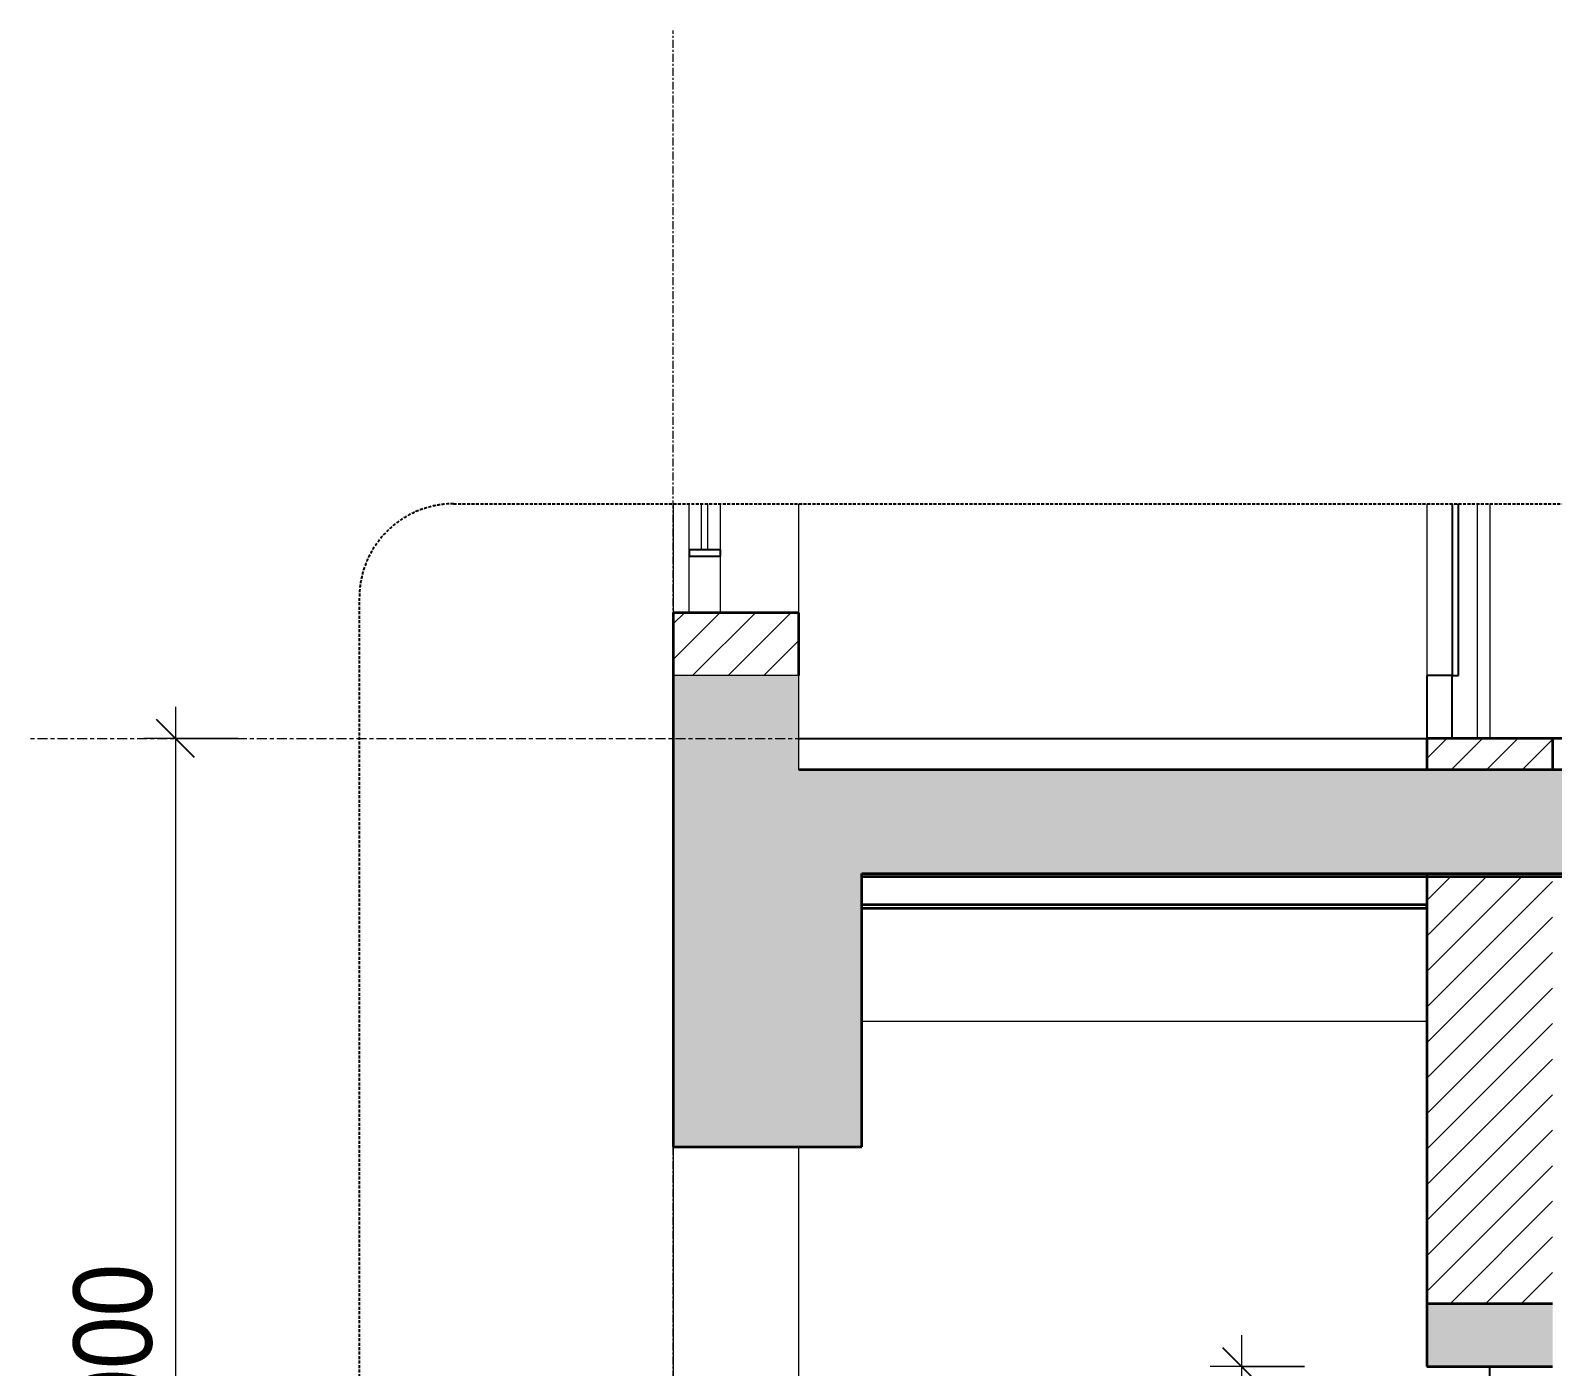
# Model space of a CAD drawing. Header units: millimetres. Extents: x 31444 to 224909, y 392 to 78637.
# Drawn here: x 46834 to 49257, y 4600 to 6727 of the extents above; entities that cross this region are included whole.
import ezdxf

# ---------------------------------------------------------------- set-up
doc = ezdxf.new("R2010")
doc.units = ezdxf.units.MM
for name, pattern in [('Centre', [31.75, 6.35, -4.7625, 15.875, -4.7625]), ('Grid Line', [22.225, 12.7, -3.175, 3.175, -3.175]), ('Hidden', [7.14375, 4.7625, -2.38125]), ('IMPORT-CENTER _2_', [40.64, 25.4, -5.08, 5.08, -5.08])]:
    doc.linetypes.add(name, pattern=pattern)
for name, color, linetype, lineweight in [('0-4', 90, 'Continuous', 5), ('A-ANNO-DIMS', 211, 'Continuous', 9), ('A-ANNO-DIMS-50', 211, 'Continuous', 9), ('A-CLNG-1', 250, 'Continuous', 35), ('A-CLNG-PATT-1', 7, 'Continuous', 18), ('A-DETL-GENF', 92, 'Continuous', 18), ('A-DETL-GENF-4', 9, 'Continuous', 18), ('A-DETL-GENF-5', 92, 'Hidden', 25), ('A-DETL-MEDM', 33, 'Continuous', 35), ('A-DETL-THIN', 151, 'Continuous', 18), ('A-DOOR', 31, 'Continuous', 18), ('A-DOOR-5', 31, 'Continuous', 25), ('A-DOOR-FRAM', 31, 'Continuous', 25), ('A-DOOR-FRAM-1', 31, 'Continuous', 18), ('A-DOOR-GLAZ', 31, 'Continuous', 25), ('A-FLOR-FNSH-1', 250, 'Continuous', 35), ('A-FLOR-HRAL', 11, 'Continuous', 18), ('A-FLOR-HRAL-4', 11, 'Continuous', 25), ('A-FLOR-LEVL-2', 51, 'Centre', 9), ('A-FLOR-PATT-1', 253, 'Continuous', 18), ('A-WALL-2', 250, 'Continuous', 35), ('A-WALL-PATT-2', 111, 'Continuous', 18), ('G-IMPT', 8, 'Continuous', 18), ('G-IMPT-5', 8, 'IMPORT-CENTER _2_', 18), ('M-EQPM', 50, 'Continuous', 18), ('M-EQPM-4', 50, 'Continuous', 25), ('S-BEAM-1', 7, 'Continuous', 18), ('S-COLS', 52, 'Continuous', 18), ('S-GRID-1', 1, 'Grid Line', 9)]:
    doc.layers.add(name, color=color, linetype=linetype, lineweight=lineweight)
doc.styles.add('UTM Avo', font='', dxfattribs={"width": 0.9, "height": 125})
doc.styles.get('UTM Avo').set_extended_font_data('UTM Avo')
doc.dimstyles.new('1_Dim_chi_tiet_2_5', dxfattribs={"dimscale": 304.8, "dimtxt": 124.912619, "dimasz": 0.19685, "dimexe": 0.164042, "dimexo": 0.0625, "dimgap": 0.016404, "dimtad": 1, "dimdec": 0, "dimrnd": 5, "dimzin": 0, "dimdsep": 46, "dimtxsty": 'UTM Avo', "dimblk1": 'OBLIQUE', "dimblk2": 'OBLIQUE', "dimsah": 1, "dimcen": 0.09, "dimdle": 0.164042, "dimazin": 0, "dimtfac": 1, "dimtdec": 4, "dimtix": 1, "dimtmove": 0, "dimatfit": 3, "dimfxl": 0.328084, "dimfxlon": 1, "dimtvp": 1, "dimtolj": 1, "dimtzin": 0, "dimarcsym": 2})
pattern_1 = [(50, (37692.33, 15875), (364.368, -31.878), [38.1, -419.1]), (355, (37692.33, 15875), (-70.486, 382.113), [30.48, -335.28]), (100.451, (37722.7, 15872.34), (293.885, 350.233), [32.38, -356.18]), (46.184, (37692.33, 15976.6), (542.158, -84.086), [57.15, -628.65]), (96.636, (37737.5, 15969.6), (474.805, 494.855), [48.57, -534.27]), (351.184, (37692.33, 15976.6), (474.81, 494.85), [45.72, -502.92]), (21, (37743.13, 15951.2), (303.2285, -204.5305), [38.1, -419.1]), (326, (37743.13, 15951.2), (123.604, 368.376), [30.48, -335.28]), (71.451, (37768.4, 15934.16), (426.834, 163.843), [32.38, -356.18]), (37.5, (37692.33, 15875), (6.1766, 169.1102), [3.353, -327.863, 3.353, -337.007, -336.55]), (37.5, (37692.33, 15875), (6.1766, 169.1102), [-671.576, 3.353, -333.197]), (7.5, (37692.33, 15875), (133.639, 200.3615), [3.353, -190.703, 3.353, -320.243, -128.27]), (7.5, (37692.33, 15875), (133.639, 200.3615), [-517.652, 3.353, -124.917]), (327.5, (37579.05, 15875), (271.1818, -11.4584), [3.353, -123.647, 3.353, -392.887, -525.78]), (327.5, (37579.05, 15875), (271.1818, -11.4584), [-523.24, 3.353, -522.427]), (317.5, (37528.25, 15875), (296.2585, 50.853), [3.353, -161.747, 3.353, -259.791, -373.38]), (317.5, (37528.25, 15875), (296.2585, 50.853), [-428.244, 3.353, -370.027]), (45, (37692.33, 15875), (-125.7236, 125.7236), []), (45, (37692.33, 16065.5), (-125.7236, 125.7236), [])]
pattern_2 = [(45, (51897.11, 15875), (-28.28427, 28.28427), [])]

# ---------------------------------------------------------------- blocks, each defined once
blk = doc.blocks.new('NCV_TKTC_KET CAU_rvt-2-TKCS_CĂN HỘ LOẠI 3 - MẶT CẮT 1')
at = {"layer": 'A-FLOR-PATT-1'}
h = blk.add_hatch(dxfattribs=at)
h.set_pattern_fill('FP_3', color=256, style=0, pattern_type=2)
h.set_pattern_definition(pattern_1)
h.paths.add_polyline_path([(37697, 5380), (37952.6, 5380), (37952.6, 5385), (33952.6, 5385), (33952.6, 5380), (37552.6, 5380)])
h.paths.add_polyline_path([(41852.6, 5380), (41852.6, 5385), (38252.6, 5385), (38252.6, 5380), (41846.5, 5380)])
h = blk.add_hatch(dxfattribs=at)
h.set_pattern_fill('FP_3', color=256, style=0, pattern_type=2)
h.set_pattern_definition(pattern_1)
h.paths.add_polyline_path([(37697, 5380), (37952.6, 5380), (37952.6, 5385), (33952.6, 5385), (33952.6, 5380), (37552.6, 5380)])
h.paths.add_polyline_path([(41852.6, 5380), (41852.6, 5385), (38252.6, 5385), (38252.6, 5380), (41846.5, 5380)])
at = {"layer": 'A-FLOR-FNSH-1'}
blk.add_line((33952.6, 5380), (37952.6, 5380), dxfattribs=at)
at = {"layer": 'S-BEAM-1'}
for p, q in [((33952.6, 5335), (33952.6, 5380)), ((33952.6, 5150), (33952.6, 5330)), ((33952.6, 5150), (34852.6, 5150))]:
    blk.add_line(p, q, dxfattribs=at)
blk = doc.blocks.new('NCV_TKTC_TANG 2_rvt-2-TKCS_CĂN HỘ LOẠI 3 - MẶT CẮT 1')
at = {"layer": 'A-FLOR-FNSH-1'}
for p, q in [((41852.6, 5600), (35052.6, 5600)), ((35052.6, 5600), (35052.6, 5550))]:
    blk.add_line(p, q, dxfattribs=at)
blk = doc.blocks.new('NCV_TKTC_TANG 1_rvt-2-TKCS_CĂN HỘ LOẠI 3 - MẶT CẮT 1')
at = {"layer": 'A-CLNG-PATT-1'}
h = blk.add_hatch(dxfattribs=at)
h.set_pattern_fill('FP_4', color=256, style=0, pattern_type=2)
h.set_pattern_definition([(0, (37692.33, 15875), (406.4, 101.6), [16.764, -288.036, 16.764, -288.036, -1625.6]), (0, (37692.33, 15875), (406.4, 101.6), [-609.6, 16.764, -592.836, 16.764, -288.036, -711.2]), (0, (37692.33, 15875), (406.4, 101.6), [-1524, 16.764, -186.436, 16.764, -491.236]), (120, (37844.73, 15925.8), (-291.1882, 301.1527), [16.764, -288.036, 16.764, -288.036, -1625.6]), (120, (37844.73, 15925.8), (-291.1882, 301.1527), [-609.6, 16.764, -592.836, 16.764, -288.036, -711.2]), (120, (37844.73, 15925.8), (-291.1882, 301.1527), [-1524, 16.764, -186.436, 16.764, -491.236]), (240, (37895.53, 16129), (-115.2118, -402.7527), [16.764, -288.036, 16.764, -288.036, -1625.6]), (240, (37895.53, 16129), (-115.2118, -402.7527), [-609.6, 16.764, -592.836, 16.764, -288.036, -711.2]), (240, (37895.53, 16129), (-115.2118, -402.7527), [-1524, 16.764, -186.436, 16.764, -491.236])])
h.paths.add_polyline_path([(34358, 5330), (34852.6, 5330), (34852.6, 5335), (33952.6, 5335), (33952.6, 5330)])
at = {"layer": 'A-CLNG-1'}
for p, q in [((34852.6, 5335), (33952.6, 5335)), ((34852.6, 5330), (34852.6, 5335)), ((33952.6, 5330), (34852.6, 5330))]:
    blk.add_line(p, q, dxfattribs=at)
blk = doc.blocks.new('TKTC_XREF_251221_MB TANG 2-7 - TKTC_XREF_260130_MB TANG 2-5_dwg_$cc-4746808-TKCS_CĂN HỘ LOẠI 3 - MẶT CẮT 1')
at = {"layer": 'G-IMPT-5'}
for p, q in [((34697.1, 5600), (34850.1, 5600)), ((34773.6, 5600), (34773.6, 5600))]:
    blk.add_line(p, q, dxfattribs=at)
at = {"layer": 'M-EQPM'}
for p, q in [((34773.6, 5600), (34716.7, 5600)), ((34716.7, 5600), (34830.4, 5600)), ((34827.6, 5600), (34719.5, 5600)), ((34719.5, 5600), (34773.6, 5600)), ((34773.6, 5600), (34827.6, 5600)), ((34830.4, 5600), (34773.6, 5600))]:
    blk.add_line(p, q, dxfattribs=at)
blk = doc.blocks.new('TKTC_XREF_251221_MB TANG 2-7 - TKTC_XREF_260130_MB TANG 2-5_dwg_CUM U_DN100-4746796-TKCS_CĂN HỘ LOẠI 3 - MẶT CẮT 1')
at = {"layer": 'G-IMPT'}
for p, q in [((34703.9, 5600), (34702, 5600)), ((34702, 5600), (34717.3, 5600)), ((34703.9, 5600), (34706.7, 5600)), ((34715.4, 5600), (34703.9, 5600)), ((34705.3, 5600), (34713.9, 5600)), ((34843.3, 5600), (34705.6, 5600)), ((34706.7, 5600), (34712.5, 5600)), ((34707.1, 5600), (34708, 5600)), ((34707.1, 5600), (34712.2, 5600)), ((34708, 5600), (34711.2, 5600)), ((34708, 5600), (34711.2, 5600)), ((34708, 5600), (34711.2, 5600)), ((34711.2, 5600), (34712.2, 5600)), ((34712.5, 5600), (34715.4, 5600)), ((34835.3, 5600), (34713.6, 5600)), ((34713.6, 5600), (34717.6, 5600)), ((34717.3, 5600), (34715.4, 5600)), ((34831.3, 5600), (34717.6, 5600)), ((34835.3, 5600), (34831.3, 5600)), ((34833.5, 5600), (34831.6, 5600)), ((34831.6, 5600), (34847, 5600)), ((34833.5, 5600), (34836.4, 5600)), ((34845, 5600), (34833.5, 5600)), ((34835, 5600), (34843.6, 5600)), ((34836.4, 5600), (34842.2, 5600)), ((34836.7, 5600), (34837.7, 5600)), ((34836.7, 5600), (34841.8, 5600)), ((34837.7, 5600), (34840.9, 5600)), ((34837.7, 5600), (34840.9, 5600)), ((34837.7, 5600), (34840.9, 5600)), ((34840.9, 5600), (34841.8, 5600)), ((34842.2, 5600), (34845, 5600)), ((34847, 5600), (34845, 5600))]:
    blk.add_line(p, q, dxfattribs=at)
blk = doc.blocks.new('TKTC_XREF_251221_MB TANG 2-7 - TKTC_XREF_260130_MB TANG 2-5_dwg_$cc-V25-TKCS_CĂN HỘ LOẠI 3 - MẶT CẮT 1')
at = {"layer": 'G-IMPT-5'}
for p, q in [((34661.3, 5600), (34814.3, 5600)), ((34737.8, 5600), (34737.8, 5600))]:
    blk.add_line(p, q, dxfattribs=at)
at = {"layer": 'M-EQPM'}
for p, q in [((34737.8, 5600), (34683.7, 5600)), ((34683.7, 5600), (34737.8, 5600)), ((34737.8, 5600), (34725.2, 5600)), ((34725.2, 5600), (34737.8, 5600)), ((34737.8, 5600), (34750.3, 5600)), ((34750.3, 5600), (34737.8, 5600)), ((34794.6, 5600), (34794.6, 5600))]:
    blk.add_line(p, q, dxfattribs=at)
blk = doc.blocks.new('TKTC_XREF_251221_MB TANG 2-7 - TKTC_XREF_260130_MB TANG 2-5_dwg_CUM U_DN100-V26-TKCS_CĂN HỘ LOẠI 3 - MẶT CẮT 1')
at = {"layer": 'G-IMPT'}
for p, q in [((34737.8, 5600), (34670.7, 5600)), ((34670.7, 5600), (34737.8, 5600)), ((34737.8, 5600), (34678.4, 5600)), ((34678.4, 5600), (34737.8, 5600)), ((34737.8, 5600), (34737.8, 5600)), ((34802.6, 5600), (34737.8, 5600)), ((34802.6, 5600), (34737.8, 5600)), ((34802.6, 5600), (34737.8, 5600)), ((34802.6, 5600), (34737.8, 5600)), ((34804.5, 5600), (34802.6, 5600)), ((34802.6, 5600), (34804.5, 5600)), ((34804.5, 5600), (34802.6, 5600)), ((34802.6, 5600), (34804.5, 5600)), ((34809.3, 5600), (34804.5, 5600)), ((34804.5, 5600), (34809.3, 5600)), ((34804.5, 5600), (34809.3, 5600)), ((34804.5, 5600), (34809.3, 5600)), ((34809.3, 5600), (34804.5, 5600)), ((34804.5, 5600), (34809.3, 5600)), ((34804.5, 5600), (34809.3, 5600)), ((34804.5, 5600), (34809.3, 5600)), ((34809.3, 5600), (34809.3, 5600)), ((34809.3, 5600), (34809.3, 5600)), ((34810.3, 5600), (34815.7, 5600)), ((34815.7, 5600), (34810.3, 5600)), ((34810.3, 5600), (34815.7, 5600)), ((34815.7, 5600), (34810.3, 5600)), ((34816.7, 5600), (34815.7, 5600)), ((34815.7, 5600), (34816.7, 5600)), ((34816.7, 5600), (34815.7, 5600)), ((34815.7, 5600), (34816.7, 5600))]:
    blk.add_line(p, q, dxfattribs=at)
blk = doc.blocks.new('TKTC_XREF_251221_MB TANG 2-7 - TKTC_XREF_260130_MB TANG 2-5_dwg_THU NUOC - THU NUOC-444531-TKCS_MB TẦNG 1-4746804-TKCS_CĂN HỘ LOẠI 3 - MẶT CẮT 1')
at = {"layer": 'G-IMPT'}
for p, q in [((34278.6, 5600), (34128.6, 5600)), ((34128.6, 5600), (34278.6, 5600)), ((34253.6, 5600), (34153.6, 5600)), ((34153.6, 5600), (34253.6, 5600)), ((34248.6, 5600), (34158.6, 5600)), ((34158.6, 5600), (34248.6, 5600)), ((34158.6, 5600), (34248.6, 5600)), ((34248.6, 5600), (34158.6, 5600)), ((34171.5, 5600), (34171.5, 5600)), ((34171.5, 5600), (34171.5, 5600)), ((34171.5, 5600), (34171.5, 5600)), ((34171.5, 5600), (34195.6, 5600)), ((34195.6, 5600), (34171.5, 5600)), ((34235.7, 5600), (34171.5, 5600)), ((34171.5, 5600), (34235.7, 5600)), ((34235.7, 5600), (34171.5, 5600)), ((34171.5, 5600), (34235.7, 5600)), ((34183.8, 5600), (34183.8, 5600)), ((34183.8, 5600), (34183.8, 5600)), ((34223.3, 5600), (34183.8, 5600)), ((34183.8, 5600), (34223.3, 5600)), ((34223.3, 5600), (34183.8, 5600)), ((34183.8, 5600), (34223.3, 5600)), ((34193.8, 5600), (34193.8, 5600)), ((34193.8, 5600), (34193.8, 5600)), ((34213.4, 5600), (34193.8, 5600)), ((34193.8, 5600), (34213.4, 5600)), ((34213.4, 5600), (34193.8, 5600)), ((34193.8, 5600), (34213.4, 5600)), ((34235.7, 5600), (34211.6, 5600)), ((34211.6, 5600), (34235.7, 5600)), ((34213.4, 5600), (34213.4, 5600)), ((34213.4, 5600), (34213.4, 5600)), ((34223.3, 5600), (34223.3, 5600)), ((34223.3, 5600), (34223.3, 5600)), ((34235.7, 5600), (34235.7, 5600)), ((34235.7, 5600), (34235.7, 5600)), ((34235.7, 5600), (34235.7, 5600))]:
    blk.add_line(p, q, dxfattribs=at)
blk = doc.blocks.new('TKTC_XREF_251221_MB TANG 2-7 - TKTC_XREF_251221_MB TANG 2-7-2039446-TKCS_CĂN HỘ LOẠI 3 - MẶT CẮT 1')
at = {"layer": 'M-EQPM'}
for p, q in [((34653, 5600), (34802.7, 5600)), ((34802.7, 5600), (34653, 5600)), ((34693.9, 5600), (34843.6, 5600)), ((34843.6, 5600), (34693.9, 5600)), ((34701.8, 5600), (34702.1, 5600)), ((34852.2, 5600), (34701.8, 5600)), ((34701.8, 5600), (34702.1, 5600)), ((34852.2, 5600), (34701.8, 5600)), ((34701.8, 5600), (34702.1, 5600)), ((34852.2, 5600), (34701.8, 5600)), ((34701.8, 5600), (34702.1, 5600)), ((34852.2, 5600), (34701.8, 5600)), ((34852.4, 5600), (34702, 5600)), ((34702, 5600), (34852.4, 5600)), ((34852.4, 5600), (34702, 5600)), ((34702, 5600), (34852.4, 5600)), ((34852.4, 5600), (34702, 5600)), ((34702, 5600), (34852.4, 5600)), ((34852.4, 5600), (34702, 5600)), ((34702, 5600), (34852.4, 5600)), ((34702.1, 5600), (34852.6, 5600)), ((34702.1, 5600), (34852.6, 5600)), ((34702.1, 5600), (34852.6, 5600)), ((34702.1, 5600), (34852.5, 5600)), ((34802.8, 5600), (34852.6, 5600)), ((34852.6, 5600), (34802.8, 5600)), ((34852.6, 5600), (34852.2, 5600)), ((34852.6, 5600), (34852.2, 5600)), ((34852.6, 5600), (34852.2, 5600)), ((34852.5, 5600), (34852.2, 5600))]:
    blk.add_line(p, q, dxfattribs=at)
at = {"layer": 'M-EQPM-4'}
blk.add_line((33852.6, 5600), (43073.5, 5600), dxfattribs=at)
for name, p in [('TKTC_XREF_251221_MB TANG 2-7 - TKTC_XREF_260130_MB TANG 2-5_dwg_THU NUOC - THU NUOC-444531-TKCS_MB TẦNG 1-4746804-TKCS_CĂN HỘ LOẠI 3 - MẶT CẮT 1', (0, 0)), ('TKTC_XREF_251221_MB TANG 2-7 - TKTC_XREF_260130_MB TANG 2-5_dwg_THU NUOC - THU NUOC-444531-TKCS_MB TẦNG 1-4746804-TKCS_CĂN HỘ LOẠI 3 - MẶT CẮT 1', (0, 0)), ('TKTC_XREF_251221_MB TANG 2-7 - TKTC_XREF_260130_MB TANG 2-5_dwg_THU NUOC - THU NUOC-444531-TKCS_MB TẦNG 1-4746804-TKCS_CĂN HỘ LOẠI 3 - MẶT CẮT 1', (0, 0)), ('TKTC_XREF_251221_MB TANG 2-7 - TKTC_XREF_260130_MB TANG 2-5_dwg_THU NUOC - THU NUOC-444531-TKCS_MB TẦNG 1-4746804-TKCS_CĂN HỘ LOẠI 3 - MẶT CẮT 1', (0, 0)), ('TKTC_XREF_251221_MB TANG 2-7 - TKTC_XREF_260130_MB TANG 2-5_dwg_THU NUOC - THU NUOC-444531-TKCS_MB TẦNG 1-4746804-TKCS_CĂN HỘ LOẠI 3 - MẶT CẮT 1', (0, 0)), ('TKTC_XREF_251221_MB TANG 2-7 - TKTC_XREF_260130_MB TANG 2-5_dwg_THU NUOC - THU NUOC-444531-TKCS_MB TẦNG 1-4746804-TKCS_CĂN HỘ LOẠI 3 - MẶT CẮT 1', (0, 0)), ('TKTC_XREF_251221_MB TANG 2-7 - TKTC_XREF_260130_MB TANG 2-5_dwg_$cc-V25-TKCS_CĂN HỘ LOẠI 3 - MẶT CẮT 1', (0, 0)), ('TKTC_XREF_251221_MB TANG 2-7 - TKTC_XREF_260130_MB TANG 2-5_dwg_CUM U_DN100-V26-TKCS_CĂN HỘ LOẠI 3 - MẶT CẮT 1', (0, 0)), ('TKTC_XREF_251221_MB TANG 2-7 - TKTC_XREF_260130_MB TANG 2-5_dwg_$cc-4746808-TKCS_CĂN HỘ LOẠI 3 - MẶT CẮT 1', (0, 0)), ('TKTC_XREF_251221_MB TANG 2-7 - TKTC_XREF_260130_MB TANG 2-5_dwg_$cc-4746808-TKCS_CĂN HỘ LOẠI 3 - MẶT CẮT 1', (0, 0)), ('TKTC_XREF_251221_MB TANG 2-7 - TKTC_XREF_260130_MB TANG 2-5_dwg_$cc-4746808-TKCS_CĂN HỘ LOẠI 3 - MẶT CẮT 1', (0, 0)), ('TKTC_XREF_251221_MB TANG 2-7 - TKTC_XREF_260130_MB TANG 2-5_dwg_$cc-4746808-TKCS_CĂN HỘ LOẠI 3 - MẶT CẮT 1', (0, 0)), ('TKTC_XREF_251221_MB TANG 2-7 - TKTC_XREF_260130_MB TANG 2-5_dwg_CUM U_DN100-4746796-TKCS_CĂN HỘ LOẠI 3 - MẶT CẮT 1', (0, 0)), ('TKTC_XREF_251221_MB TANG 2-7 - TKTC_XREF_260130_MB TANG 2-5_dwg_CUM U_DN100-4746796-TKCS_CĂN HỘ LOẠI 3 - MẶT CẮT 1', (0, 0)), ('TKTC_XREF_251221_MB TANG 2-7 - TKTC_XREF_260130_MB TANG 2-5_dwg_CUM U_DN100-4746796-TKCS_CĂN HỘ LOẠI 3 - MẶT CẮT 1', (0, 0)), ('TKTC_XREF_251221_MB TANG 2-7 - TKTC_XREF_260130_MB TANG 2-5_dwg_CUM U_DN100-4746796-TKCS_CĂN HỘ LOẠI 3 - MẶT CẮT 1', (0, 0)), ('TKTC_XREF_251221_MB TANG 2-7 - TKTC_XREF_260130_MB TANG 2-5_dwg_$cc-V25-TKCS_CĂN HỘ LOẠI 3 - MẶT CẮT 1', (40.9, 0)), ('TKTC_XREF_251221_MB TANG 2-7 - TKTC_XREF_260130_MB TANG 2-5_dwg_CUM U_DN100-V26-TKCS_CĂN HỘ LOẠI 3 - MẶT CẮT 1', (40.9, 0))]:
    blk.add_blockref(name, p)
blk = doc.blocks.new('DEG_02-DEG_03 - DEG_02-2500x2400mm-CỬA ĐI 02 CÁNH TRƯỢT-625766-TKCS_CĂN HỘ LOẠI 3 - MẶT CẮT 1')
at = {"layer": 'A-DOOR-FRAM'}
blk.add_line((34952.6, 4560), (34952.6, 4600), dxfattribs=at)
blk = doc.blocks.new('Railing - 50 x 10mm-V43-TKCS_CĂN HỘ LOẠI 3 - MẶT CẮT 1')
at = {"layer": 'A-FLOR-HRAL'}
for p, q in [((33677.6, 5900), (33677.6, 5973.5)), ((33727.6, 5900), (33727.6, 5973.5)), ((33677.6, 5800), (33677.6, 5890)), ((33727.6, 5800), (33727.6, 5890))]:
    blk.add_line(p, q, dxfattribs=at)
blk = doc.blocks.new('Railing - 10mm-V44-TKCS_CĂN HỘ LOẠI 3 - MẶT CẮT 1')
at = {"layer": 'A-FLOR-HRAL'}
for p, q in [((33697.6, 5900), (33697.6, 5973.5)), ((33707.6, 5900), (33707.6, 5973.5))]:
    blk.add_line(p, q, dxfattribs=at)
blk = doc.blocks.new('Railing - Railing-3231095-TKCS_CĂN HỘ LOẠI 3 - MẶT CẮT 1')
at = {"layer": 'A-FLOR-HRAL-4'}
for p, q in [((33727.564287, 5900), (33677.564287, 5900)), ((33677.564287, 5900), (33677.564287, 5890)), ((33677.564287, 5890), (33727.564287, 5890)), ((33727.564287, 5890), (33727.564287, 5900))]:
    blk.add_line(p, q, dxfattribs=at)
for name in ['Railing - 50 x 10mm-V43-TKCS_CĂN HỘ LOẠI 3 - MẶT CẮT 1', 'Railing - 10mm-V44-TKCS_CĂN HỘ LOẠI 3 - MẶT CẮT 1']:
    blk.add_blockref(name, (0, 0))
blk = doc.blocks.new('DEG_02-DEG_03 - DEG_02-2500x2400mm-CỬA ĐI 02 CÁNH TRƯỢT-V45-TKCS_CĂN HỘ LOẠI 3 - MẶT CẮT 1')
at = {"layer": 'A-DOOR'}
for p, q in [((34852.6, 5973.5), (34852.6, 5700)), ((34932.6, 5973.5), (34932.6, 5600))]:
    blk.add_line(p, q, dxfattribs=at)
at = {"layer": 'A-DOOR-5'}
for p, q in [((34892.6, 5700), (34852.6, 5700)), ((34852.6, 5700), (34852.6, 5600)), ((34892.6, 5600), (34892.6, 5700)), ((34852.6, 5600), (34892.6, 5600))]:
    blk.add_line(p, q, dxfattribs=at)
at = {"layer": 'A-DOOR-FRAM-1'}
blk.add_line((34952.6, 5973.5), (34952.6, 5600), dxfattribs=at)
at = {"layer": 'A-DOOR-GLAZ'}
for p, q in [((34892.6, 5973.5), (34892.6, 5700)), ((34902.6, 5700), (34902.6, 5973.5)), ((34892.6, 5700), (34902.6, 5700))]:
    blk.add_line(p, q, dxfattribs=at)
blk = doc.blocks.new('BORDER VIEW - BORDER VIEW-3699855-TKCS_CĂN HỘ LOẠI 3 - MẶT CẮT 1')
at = {"layer": 'A-DETL-GENF-5'}
for p, q in [((33302.6, 5973.5), (42923.5, 5973.5)), ((33152.6, 1690), (33152.6, 5823.5))]:
    blk.add_line(p, q, dxfattribs=at)
blk.add_arc((33302.6, 5823.5), 150, 90, 180, dxfattribs=at)
blk = doc.blocks.new('DIMBLOCK67-TKCS_CĂN HỘ LOẠI 3 - MẶT CẮT 1')
at = {"layer": 'A-ANNO-DIMS-50'}
for p, q in [((47064.4, 5650), (47064.4, 3600)), ((47164.4, 5600), (47014.4, 5600)), ((47064.4, 5600), (47164.4, 5600)), ((47164.4, 3600), (47014.4, 3600)), ((47064.4, 3600), (47164.4, 3600))]:
    blk.add_line(p, q, dxfattribs=at)
at = {"layer": 'A-ANNO-DIMS-50', "lineweight": 25}
for p, q in [((47064.4, 5600), (47034.4, 5630)), ((47064.4, 5600), (47094.4, 5570)), ((47064.4, 3600), (47034.4, 3630)), ((47064.4, 3600), (47094.4, 3570))]:
    blk.add_line(p, q, dxfattribs=at)
at = {"layer": 'A-ANNO-DIMS-50', "color": 0, "insert": (46902, 4428.8), "char_height": 125, "width": 410.824, "attachment_point": 1, "rotation": 90, "line_spacing_factor": 1.110334, "style": 'UTM Avo'}
blk.add_mtext('2000', dxfattribs=at)
blk = doc.blocks.new('_Oblique')
at = {"color": 0, "linetype": 'ByBlock', "lineweight": -2}
blk.add_line((-0.5, -0.5), (0.5, 0.5), dxfattribs=at)
blk = doc.blocks.new('DIMBLOCK69-TKCS_CĂN HỘ LOẠI 3 - MẶT CẮT 1')
at = {"layer": 'A-ANNO-DIMS-50', "lineweight": 25}
for p, q in [((48762.1, 4600), (48732.1, 4630)), ((48762.1, 4600), (48792.1, 4570)), ((48762.1, 2200), (48732.1, 2230)), ((48762.1, 2200), (48792.1, 2170))]:
    blk.add_line(p, q, dxfattribs=at)
at = {"layer": 'A-ANNO-DIMS-50'}
for p, q in [((48762.1, 4650), (48762.1, 2150)), ((48862.1, 4600), (48712.1, 4600)), ((48762.1, 4600), (48862.1, 4600)), ((48862.1, 2200), (48712.1, 2200)), ((48762.1, 2200), (48862.1, 2200))]:
    blk.add_line(p, q, dxfattribs=at)
at = {"layer": 'A-ANNO-DIMS-50', "color": 0, "insert": (48599.7, 3228.8), "char_height": 125, "width": 410.824, "attachment_point": 1, "rotation": 90, "line_spacing_factor": 1.110334, "style": 'UTM Avo'}
blk.add_mtext('2400', dxfattribs=at)

msp = doc.modelspace()

# ---------------------------------------------------------------- hatches: boundary and pattern name
at = {"layer": 'A-DETL-GENF-4'}
h = msp.add_hatch(dxfattribs=at)
h.set_pattern_fill('FP_3', color=256, style=0, pattern_type=2)
h.set_pattern_definition([(50, (51897.1, 15875), (364.368, -31.8783), [38.1, -419.1]), (355, (51897.1, 15875), (-70.486, 382.113), [30.48, -335.28]), (100.451, (51927.47, 15872.34), (293.885, 350.233), [32.38, -356.18]), (46.184, (51897.1, 15976.6), (542.158, -84.086), [57.15, -628.65]), (96.636, (51942.3, 15969.6), (474.805, 494.855), [48.57, -534.27]), (351.184, (51897.1, 15976.6), (474.81, 494.85), [45.72, -502.92]), (21, (51947.9, 15951.2), (303.2285, -204.5305), [38.1, -419.1]), (326, (51947.9, 15951.2), (123.604, 368.376), [30.48, -335.28]), (71.451, (51973.18, 15934.16), (426.834, 163.843), [32.38, -356.18]), (37.5, (51897.11, 15875), (6.1766, 169.1102), [3.353, -327.863, 3.353, -337.007, -336.55]), (37.5, (51897.11, 15875), (6.1766, 169.1102), [-671.576, 3.353, -333.197]), (7.5, (51897.11, 15875), (133.6389, 200.3615), [3.353, -190.703, 3.353, -320.243, -128.27]), (7.5, (51897.11, 15875), (133.6389, 200.3615), [-517.652, 3.353, -124.917]), (327.5, (51783.83, 15875), (271.1818, -11.4584), [3.353, -123.647, 3.353, -392.887, -525.78]), (327.5, (51783.83, 15875), (271.1818, -11.4584), [-523.24, 3.353, -522.427]), (317.5, (51733.03, 15875), (296.2585, 50.853), [3.353, -161.747, 3.353, -259.791, -373.38]), (317.5, (51733.03, 15875), (296.2585, 50.853), [-428.244, 3.353, -370.027]), (45, (51897.11, 15875), (-125.7236, 125.7236), []), (45, (51897.11, 16065.5), (-125.7236, 125.7236), [])])
h.paths.add_polyline_path([(48057.3, 1550), (48157.3, 1550), (48157.3, 1980), (52157.4, 1980), (52157.4, 1550), (52457.4, 1550), (52457.4, 1980), (56057.3, 1980), (56057.3, 1700), (56257.3, 1700), (56257.4, 1960), (57278.3, 1960), (57278.3, 2130), (56257.4, 2130), (56257.4, 2150), (49057.3, 2150), (49057.3, 2100), (48057.3, 2100), (48057.3, 2300), (47857.3, 2300), (47857.4, 1550), (47950.1, 1550)])
h.paths.add_polyline_path([(56057.4, 4400), (56257.4, 4400), (56257.4, 4500), (56057.4, 4500), (56057.4, 4411.8)])
h.paths.add_polyline_path([(49057.3, 4600), (49257.3, 4600), (49257.3, 4700), (49057.3, 4700)])
h.paths.add_polyline_path([(52157.4, 4950), (52457.4, 4950), (52457.4, 5385), (56057.3, 5385), (56057.4, 5100), (56257.3, 5100), (56257.4, 5360), (57278.3, 5360), (57278.3, 5530), (56257.4, 5530), (56257.4, 5550), (48057.3, 5550), (48057.3, 5700), (47857.3, 5700), (47857.3, 4950), (48157.3, 4950), (48157.3, 5385), (52157.4, 5385), (52157.4, 5032.3)])
at = {"layer": 'A-WALL-PATT-2'}
h = msp.add_hatch(dxfattribs=at)
h.set_pattern_fill('FP_7', color=256, style=0, pattern_type=2)
h.set_pattern_definition(pattern_2)
h.paths.add_polyline_path([(48057.3, 5700), (48057.3, 5800), (47857.3, 5800), (47857.3, 5700), (48042.6, 5700)])
h = msp.add_hatch(dxfattribs=at)
h.set_pattern_fill('FP_7', color=256, style=0, pattern_type=2)
h.set_pattern_definition(pattern_2)
h.paths.add_polyline_path([(49157.3, 5550), (49257.3, 5550), (49257.3, 5600), (49057.3, 5600), (49057.3, 5550), (49137.3, 5550)])
h = msp.add_hatch(dxfattribs=at)
h.set_pattern_fill('FP_7', color=256, style=0, pattern_type=2)
h.set_pattern_definition(pattern_2)
h.paths.add_polyline_path([(49097.3, 2150), (49257.3, 2150), (49257.3, 2200), (49057.3, 2200), (49057.3, 2150)])
h.paths.add_polyline_path([(49257.3, 4700), (49257.3, 5380), (49057.3, 5380), (49057.3, 4700), (49082.3, 4700)])

# ---------------------------------------------------------------- linework, layer by layer
at = {"layer": 'A-DETL-MEDM'}
for p, q in [((47857.3, 5700), (47857.3, 4950)), ((56257.4, 5550), (48057.3, 5550)), ((48157.3, 4950), (48157.3, 5385)), ((48157.3, 5385), (52157.4, 5385)), ((47857.3, 4950), (48157.3, 4950)), ((49257.3, 4700), (49057.3, 4700)), ((49057.3, 4700), (49057.3, 4600)), ((49057.3, 4600), (49257.3, 4600))]:
    msp.add_line(p, q, dxfattribs=at)
at = {"layer": 'A-DETL-THIN'}
for p, q in [((48057.3, 5700), (47857.3, 5700)), ((48057.3, 5550), (48057.3, 5700))]:
    msp.add_line(p, q, dxfattribs=at)
at = {"layer": 'A-FLOR-LEVL-2'}
msp.add_line((46833.7, 5600), (58162.2, 5600), dxfattribs=at)
at = {"layer": 'A-WALL-2'}
for p, q in [((48057.3, 5800), (47857.3, 5800)), ((47857.3, 5800), (47857.3, 5700)), ((48057.3, 5700), (48057.3, 5800)), ((49257.3, 5600), (49057.3, 5600)), ((49057.3, 5600), (49057.3, 5550)), ((49057.3, 5385), (49057.3, 4700))]:
    msp.add_line(p, q, dxfattribs=at)
at = {"layer": 'S-COLS'}
for p, q in [((47857.3, 5973.5), (47857.3, 5800)), ((48057.3, 5800), (48057.3, 5973.5)), ((47857.3, 4950), (47857.3, 2400)), ((48057.3, 2400), (48057.3, 4950))]:
    msp.add_line(p, q, dxfattribs=at)
at = {"layer": 'S-GRID-1'}
for p, q in [((47857.3, 5477.1), (47857.3, 6727.1)), ((47857.3, 2091.9), (47857.3, 5477.1))]:
    msp.add_line(p, q, dxfattribs=at)

# ---------------------------------------------------------------- block references
at = {"layer": '0-4'}
for name in ['NCV_TKTC_TANG 2_rvt-2-TKCS_CĂN HỘ LOẠI 3 - MẶT CẮT 1', 'NCV_TKTC_KET CAU_rvt-2-TKCS_CĂN HỘ LOẠI 3 - MẶT CẮT 1', 'NCV_TKTC_TANG 1_rvt-2-TKCS_CĂN HỘ LOẠI 3 - MẶT CẮT 1']:
    msp.add_blockref(name, (14204.8, 0), dxfattribs=at)
at = {"layer": 'A-DETL-GENF'}
msp.add_blockref('BORDER VIEW - BORDER VIEW-3699855-TKCS_CĂN HỘ LOẠI 3 - MẶT CẮT 1', (14204.8, 0), dxfattribs=at)
at = {"layer": 'A-DOOR'}
for name in ['DEG_02-DEG_03 - DEG_02-2500x2400mm-CỬA ĐI 02 CÁNH TRƯỢT-V45-TKCS_CĂN HỘ LOẠI 3 - MẶT CẮT 1', 'DEG_02-DEG_03 - DEG_02-2500x2400mm-CỬA ĐI 02 CÁNH TRƯỢT-625766-TKCS_CĂN HỘ LOẠI 3 - MẶT CẮT 1']:
    msp.add_blockref(name, (14204.8, 0), dxfattribs=at)
at = {"layer": 'A-FLOR-HRAL'}
msp.add_blockref('Railing - Railing-3231095-TKCS_CĂN HỘ LOẠI 3 - MẶT CẮT 1', (14204.8, 0), dxfattribs=at)
at = {"layer": 'M-EQPM'}
msp.add_blockref('TKTC_XREF_251221_MB TANG 2-7 - TKTC_XREF_251221_MB TANG 2-7-2039446-TKCS_CĂN HỘ LOẠI 3 - MẶT CẮT 1', (14204.8, 0), dxfattribs=at)

# ---------------------------------------------------------------- dimensions: what is measured, and where the dimension line sits
at = {"layer": 'A-ANNO-DIMS'}
for base, p1, p2, override, picture, middle in [((47064.4, 3600), (47164.4, 5600), (47164.4, 3600), {"dimpost": '<>', "dimfxl": 2000}, 'DIMBLOCK67-TKCS_CĂN HỘ LOẠI 3 - MẶT CẮT 1', (46994.7, 4600)), ((48762.1, 2200), (48862.1, 4600), (48862.1, 2200), {"dimpost": '<>', "dimfxl": 2400}, 'DIMBLOCK69-TKCS_CĂN HỘ LOẠI 3 - MẶT CẮT 1', (48692.4, 3400))]:
    dim = msp.add_linear_dim(base=base, p1=p1, p2=p2, angle=90, dimstyle='1_Dim_chi_tiet_2_5', override=override, dxfattribs=at)
    dim.commit()
    dim.dimension.update_dxf_attribs({"geometry": picture, "text_midpoint": middle})

doc.saveas('drawing.dxf')
